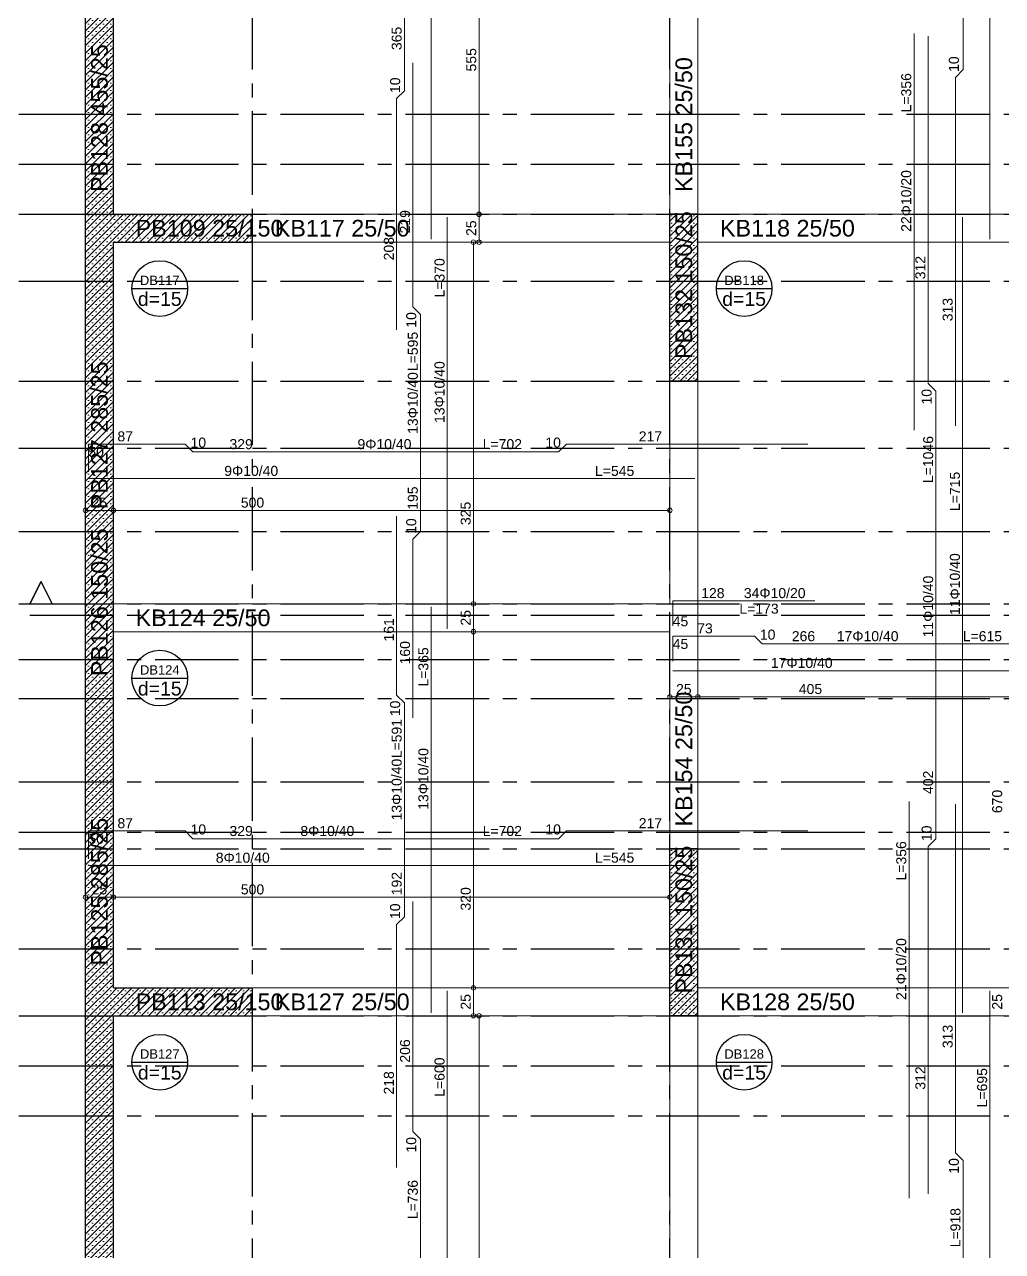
# Model space of a CAD drawing. Header units: millimetres. Extents: x 2232 to 85269, y -3593 to 5869.
# Drawn here: x 40337 to 41216, y 3690 to 4792 of the extents above; entities that cross this region are included whole.
import ezdxf

# ---------------------------------------------------------------- set-up
doc = ezdxf.new("R2010")
doc.units = ezdxf.units.MM
doc.linetypes.add('CENTER2', pattern=[112.5, 75, -12.5, 12.5, -12.5])
doc.linetypes.add('DASHDOT2', pattern=[12.7, 6.35, -3.175, 0, -3.175])
doc.layers.add('aks', color=251, linetype='DASHDOT2', lineweight=35)
for name, color, linetype in [('Donatı Topl. Uzun. Yazısı', 7, 'Continuous'), ('Donatı Uz. Yazısı', 7, 'Continuous'), ('Donatı Yazısı', 7, 'Continuous'), ('Donatı Çizgisi', 7, 'Continuous'), ('Döşeme', 7, 'Continuous'), ('Kiriş', 7, 'Continuous'), ('Panel', 7, 'Continuous'), ('Standart', 7, 'Continuous'), ('Ölçülendirme', 7, 'Continuous')]:
    doc.layers.add(name, color=color, linetype=linetype)
doc.styles.add('arial_1_18', font='arial.ttf', dxfattribs={"height": 0.2})
pattern_1 = [(45, (0, 0), (-3.314563, 3.314563), []), (45, (3.3146, 0), (-3.314563, 3.314563), [0, -4.6875])]

# ---------------------------------------------------------------- blocks, each defined once
blk = doc.blocks.new('IDE128Entity1')
at = {"layer": 'Standart', "color": 159, "linetype": 'Continuous', "lineweight": -3}
for points in [[(-40, 1195), (-50, 1175)], [(-50, 1175), (-40, 1195)], [(-30, 1175), (-40, 1195)], [(-30, 1175), (-40, 1195)], [(-50, 1175), (-30, 1175)], [(-50, 1175), (-30, 1175)]]:
    blk.add_lwpolyline(points, dxfattribs=at)
at = {"layer": 'Standart', "color": 159, "linetype": 'CENTER2', "lineweight": -3}
blk.add_lwpolyline([(-50, 1165), (3310, 1165)], dxfattribs=at)
blk = doc.blocks.new('IDE128Entity37')
at = {"layer": 'Döşeme', "color": 117, "linetype": 'Continuous', "lineweight": -3}
blk.add_lwpolyline([(566.7, 1458.3), (616.7, 1458.3)], dxfattribs=at)
blk.add_circle((591.7, 1458.3), 25, dxfattribs=at)
at = {"layer": 'Döşeme', "color": 178, "linetype": 'Continuous', "lineweight": -3, "style": 'arial_1_18'}
blk.add_text('DB118', height=8.33, dxfattribs=at).set_placement((573.9, 1461.5))
at = {"layer": 'Döşeme', "color": 164, "linetype": 'Continuous', "lineweight": -3, "style": 'arial_1_18'}
blk.add_text('d=15', height=12.5, dxfattribs=at).set_placement((572, 1442.7))
blk = doc.blocks.new('IDE128Entity52')
at = {"layer": 'Döşeme', "color": 117, "linetype": 'Continuous', "lineweight": -3}
blk.add_lwpolyline([(566.7, 763.3), (616.7, 763.3)], dxfattribs=at)
blk.add_circle((591.7, 763.3), 25, dxfattribs=at)
at = {"layer": 'Döşeme', "color": 178, "linetype": 'Continuous', "lineweight": -3, "style": 'arial_1_18'}
blk.add_text('DB128', height=8.33, dxfattribs=at).set_placement((573.9, 766.5))
at = {"layer": 'Döşeme', "color": 164, "linetype": 'Continuous', "lineweight": -3, "style": 'arial_1_18'}
blk.add_text('d=15', height=12.5, dxfattribs=at).set_placement((572, 747.7))
blk = doc.blocks.new('IDE128Entity53')
at = {"layer": 'Döşeme', "color": 117, "linetype": 'Continuous', "lineweight": -3}
blk.add_lwpolyline([(41.7, 763.3), (91.7, 763.3)], dxfattribs=at)
blk.add_circle((66.7, 763.3), 25, dxfattribs=at)
at = {"layer": 'Döşeme', "color": 178, "linetype": 'Continuous', "lineweight": -3, "style": 'arial_1_18'}
blk.add_text('DB127', height=8.33, dxfattribs=at).set_placement((48.9, 766.5))
at = {"layer": 'Döşeme', "color": 164, "linetype": 'Continuous', "lineweight": -3, "style": 'arial_1_18'}
blk.add_text('d=15', height=12.5, dxfattribs=at).set_placement((47, 747.7))
blk = doc.blocks.new('IDE128Entity54')
at = {"layer": 'Döşeme', "color": 117, "linetype": 'Continuous', "lineweight": -3}
blk.add_lwpolyline([(41.7, 1108.3), (91.7, 1108.3)], dxfattribs=at)
blk.add_circle((66.7, 1108.3), 25, dxfattribs=at)
at = {"layer": 'Döşeme', "color": 178, "linetype": 'Continuous', "lineweight": -3, "style": 'arial_1_18'}
blk.add_text('DB124', height=8.33, dxfattribs=at).set_placement((48.9, 1111.5))
at = {"layer": 'Döşeme', "color": 164, "linetype": 'Continuous', "lineweight": -3, "style": 'arial_1_18'}
blk.add_text('d=15', height=12.5, dxfattribs=at).set_placement((47, 1092.7))
blk = doc.blocks.new('IDE128Entity55')
at = {"layer": 'Döşeme', "color": 117, "linetype": 'Continuous', "lineweight": -3}
blk.add_lwpolyline([(41.7, 1458.3), (91.7, 1458.3)], dxfattribs=at)
blk.add_circle((66.7, 1458.3), 25, dxfattribs=at)
at = {"layer": 'Döşeme', "color": 178, "linetype": 'Continuous', "lineweight": -3, "style": 'arial_1_18'}
blk.add_text('DB117', height=8.33, dxfattribs=at).set_placement((48.9, 1461.5))
at = {"layer": 'Döşeme', "color": 164, "linetype": 'Continuous', "lineweight": -3, "style": 'arial_1_18'}
blk.add_text('d=15', height=12.5, dxfattribs=at).set_placement((47, 1442.7))
blk = doc.blocks.new('IDE128Entity153')
at = {"layer": 'Kiriş', "color": 4, "linetype": 'Continuous', "lineweight": 5}
blk.add_lwpolyline([(150, 1500), (525, 1500)], dxfattribs=at)
blk = doc.blocks.new('IDE128Entity154')
at = {"layer": 'Kiriş', "color": 4, "linetype": 'Continuous', "lineweight": 5}
blk.add_lwpolyline([(150, 1525), (525, 1525)], dxfattribs=at)
blk = doc.blocks.new('IDE128Entity155')
at = {"layer": 'Kiriş', "color": 159, "linetype": 'Continuous', "lineweight": 5, "style": 'arial_1_18'}
blk.add_text('KB117 25/50', height=15, dxfattribs=at).set_placement((170, 1505))
blk = doc.blocks.new('IDE128Entity156')
at = {"layer": 'Kiriş', "color": 4, "linetype": 'Continuous', "lineweight": 5}
blk.add_lwpolyline([(25, 1150), (525, 1150)], dxfattribs=at)
blk = doc.blocks.new('IDE128Entity157')
at = {"layer": 'Kiriş', "color": 4, "linetype": 'Continuous', "lineweight": 5}
blk.add_lwpolyline([(25, 1175), (525, 1175)], dxfattribs=at)
blk = doc.blocks.new('IDE128Entity158')
at = {"layer": 'Kiriş', "color": 159, "linetype": 'Continuous', "lineweight": 5, "style": 'arial_1_18'}
blk.add_text('KB124 25/50', height=15, dxfattribs=at).set_placement((45, 1155))
blk = doc.blocks.new('IDE128Entity174')
at = {"layer": 'Kiriş', "color": 4, "linetype": 'Continuous', "lineweight": 5}
blk.add_lwpolyline([(550, 1500), (850, 1500)], dxfattribs=at)
blk = doc.blocks.new('IDE128Entity175')
at = {"layer": 'Kiriş', "color": 4, "linetype": 'Continuous', "lineweight": 5}
blk.add_lwpolyline([(550, 1525), (850, 1525)], dxfattribs=at)
blk = doc.blocks.new('IDE128Entity176')
at = {"layer": 'Kiriş', "color": 159, "linetype": 'Continuous', "lineweight": 5, "style": 'arial_1_18'}
blk.add_text('KB118 25/50', height=15, dxfattribs=at).set_placement((570, 1505))
blk = doc.blocks.new('IDE128Entity186')
at = {"layer": 'Kiriş', "color": 4, "linetype": 'Continuous', "lineweight": 5}
blk.add_lwpolyline([(550, 805), (850, 805)], dxfattribs=at)
blk = doc.blocks.new('IDE128Entity187')
at = {"layer": 'Kiriş', "color": 4, "linetype": 'Continuous', "lineweight": 5}
blk.add_lwpolyline([(550, 830), (850, 830)], dxfattribs=at)
blk = doc.blocks.new('IDE128Entity188')
at = {"layer": 'Kiriş', "color": 159, "linetype": 'Continuous', "lineweight": 5, "style": 'arial_1_18'}
blk.add_text('KB128 25/50', height=15, dxfattribs=at).set_placement((570, 810))
blk = doc.blocks.new('IDE128Entity189')
at = {"layer": 'Kiriş', "color": 4, "linetype": 'Continuous', "lineweight": 5}
blk.add_lwpolyline([(150, 805), (525, 805)], dxfattribs=at)
blk = doc.blocks.new('IDE128Entity190')
at = {"layer": 'Kiriş', "color": 4, "linetype": 'Continuous', "lineweight": 5}
blk.add_lwpolyline([(150, 830), (525, 830)], dxfattribs=at)
blk = doc.blocks.new('IDE128Entity191')
at = {"layer": 'Kiriş', "color": 159, "linetype": 'Continuous', "lineweight": 5, "style": 'arial_1_18'}
blk.add_text('KB127 25/50', height=15, dxfattribs=at).set_placement((170, 810))
blk = doc.blocks.new('IDE128Entity192')
at = {"layer": 'Kiriş', "color": 4, "linetype": 'Continuous', "lineweight": 5}
blk.add_lwpolyline([(550, 280), (550, 805)], dxfattribs=at)
blk = doc.blocks.new('IDE128Entity193')
at = {"layer": 'Kiriş', "color": 4, "linetype": 'Continuous', "lineweight": 5}
blk.add_lwpolyline([(525, 280), (525, 805)], dxfattribs=at)
blk = doc.blocks.new('IDE128Entity195')
at = {"layer": 'Kiriş', "color": 4, "linetype": 'Continuous', "lineweight": 5}
blk.add_lwpolyline([(550, 955), (550, 1375)], dxfattribs=at)
blk = doc.blocks.new('IDE128Entity196')
at = {"layer": 'Kiriş', "color": 4, "linetype": 'Continuous', "lineweight": 5}
blk.add_lwpolyline([(525, 955), (525, 1150)], dxfattribs=at)
blk = doc.blocks.new('IDE128Entity197')
at = {"layer": 'Kiriş', "color": 4, "linetype": 'Continuous', "lineweight": 5}
blk.add_lwpolyline([(525, 1175), (525, 1375)], dxfattribs=at)
blk = doc.blocks.new('IDE128Entity198')
at = {"layer": 'Kiriş', "color": 159, "linetype": 'Continuous', "lineweight": 5, "style": 'arial_1_18'}
blk.add_text('KB154 25/50', height=15, rotation=90, dxfattribs=at).set_placement((545, 975))
blk = doc.blocks.new('IDE128Entity199')
at = {"layer": 'Kiriş', "color": 4, "linetype": 'Continuous', "lineweight": 5}
blk.add_lwpolyline([(550, 1525), (550, 2050)], dxfattribs=at)
blk = doc.blocks.new('IDE128Entity200')
at = {"layer": 'Kiriş', "color": 4, "linetype": 'Continuous', "lineweight": 5}
blk.add_lwpolyline([(525, 1525), (525, 2050)], dxfattribs=at)
blk = doc.blocks.new('IDE128Entity201')
at = {"layer": 'Kiriş', "color": 159, "linetype": 'Continuous', "lineweight": 5, "style": 'arial_1_18'}
blk.add_text('KB155 25/50', height=15, rotation=90, dxfattribs=at).set_placement((545, 1545))
blk = doc.blocks.new('IDE128Entity273')
at = {"layer": 'Panel', "linetype": 'Continuous', "lineweight": 5}
h = blk.add_hatch(dxfattribs=at)
h.set_pattern_fill('SACNCR', color=163, scale=50, style=0)
h.set_pattern_definition(pattern_1)
h.paths.add_polyline_path([(525, 1375), (525, 1525), (550, 1525), (550, 1375)])
blk = doc.blocks.new('IDE128Entity274')
at = {"layer": 'Panel', "color": 164, "linetype": 'Continuous', "lineweight": -3}
blk.add_lwpolyline([(550, 1375), (525, 1375)], dxfattribs=at)
blk = doc.blocks.new('IDE128Entity275')
at = {"layer": 'Panel', "color": 164, "linetype": 'Continuous', "lineweight": -3}
blk.add_lwpolyline([(550, 1375), (550, 1525)], dxfattribs=at)
blk = doc.blocks.new('IDE128Entity276')
at = {"layer": 'Panel', "color": 164, "linetype": 'Continuous', "lineweight": -3}
blk.add_lwpolyline([(550, 1525), (525, 1525)], dxfattribs=at)
blk = doc.blocks.new('IDE128Entity277')
at = {"layer": 'Panel', "color": 164, "linetype": 'Continuous', "lineweight": -3}
blk.add_lwpolyline([(525, 1375), (525, 1525)], dxfattribs=at)
blk = doc.blocks.new('IDE128Entity278')
at = {"layer": 'Panel', "color": 159, "linetype": 'Continuous', "lineweight": -3, "style": 'arial_1_18'}
blk.add_text('PB132 150/25', height=15, rotation=90, dxfattribs=at).set_placement((545, 1395))
blk = doc.blocks.new('IDE128Entity289')
at = {"layer": 'Panel', "linetype": 'Continuous', "lineweight": 5}
h = blk.add_hatch(dxfattribs=at)
h.set_pattern_fill('SACNCR', color=163, scale=50, style=0)
h.set_pattern_definition(pattern_1)
h.paths.add_polyline_path([(150, 1500), (25, 1500), (16.7, 1516.7), (25, 1525), (150, 1525)])
blk = doc.blocks.new('IDE128Entity290')
at = {"layer": 'Panel', "color": 164, "linetype": 'Continuous', "lineweight": -3}
blk.add_lwpolyline([(25, 1500), (150, 1500)], dxfattribs=at)
blk = doc.blocks.new('IDE128Entity291')
at = {"layer": 'Panel', "color": 164, "linetype": 'Continuous', "lineweight": -3}
blk.add_lwpolyline([(150, 1500), (150, 1525)], dxfattribs=at)
blk = doc.blocks.new('IDE128Entity292')
at = {"layer": 'Panel', "color": 164, "linetype": 'Continuous', "lineweight": -3}
blk.add_lwpolyline([(25, 1525), (150, 1525)], dxfattribs=at)
blk = doc.blocks.new('IDE128Entity293')
at = {"layer": 'Panel', "color": 159, "linetype": 'Continuous', "lineweight": -3, "style": 'arial_1_18'}
blk.add_text('PB109 25/150', height=15, dxfattribs=at).set_placement((45, 1505))
blk = doc.blocks.new('IDE128Entity294')
at = {"layer": 'aks', "color": 251, "linetype": 'CENTER2', "lineweight": -3}
blk.add_lwpolyline([(-734.8, 1175), (-50, 1175)], dxfattribs=at)
blk = doc.blocks.new('IDE128Entity296')
at = {"layer": 'aks', "color": 251, "linetype": 'CENTER2', "lineweight": -3}
blk.add_lwpolyline([(-50, 1175), (3260, 1175)], dxfattribs=at)
blk = doc.blocks.new('IDE128Entity301')
at = {"layer": 'Panel', "linetype": 'Continuous', "lineweight": 5}
h = blk.add_hatch(dxfattribs=at)
h.set_pattern_fill('SACNCR', color=163, scale=50, style=0)
h.set_pattern_definition(pattern_1)
h.paths.add_polyline_path([(25, 1090), (0, 1090), (0, 1240), (25, 1240)])
blk = doc.blocks.new('IDE128Entity302')
at = {"layer": 'Panel', "color": 164, "linetype": 'Continuous', "lineweight": -3}
blk.add_lwpolyline([(25, 1090), (25, 1240)], dxfattribs=at)
blk = doc.blocks.new('IDE128Entity303')
at = {"layer": 'Panel', "color": 164, "linetype": 'Continuous', "lineweight": -3}
blk.add_lwpolyline([(0, 1090), (0, 1240)], dxfattribs=at)
blk = doc.blocks.new('IDE128Entity304')
at = {"layer": 'Panel', "color": 159, "linetype": 'Continuous', "lineweight": -3, "style": 'arial_1_18'}
blk.add_text('PB126 150/25', height=15, rotation=90, dxfattribs=at).set_placement((20, 1110))
blk = doc.blocks.new('IDE128Entity305')
at = {"layer": 'Panel', "linetype": 'Continuous', "lineweight": 5}
h = blk.add_hatch(dxfattribs=at)
h.set_pattern_fill('SACNCR', color=163, scale=50, style=0)
h.set_pattern_definition(pattern_1)
h.paths.add_polyline_path([(150, 805), (25, 805), (16.7, 813.3), (25, 830), (150, 830)])
blk = doc.blocks.new('IDE128Entity306')
at = {"layer": 'Panel', "color": 164, "linetype": 'Continuous', "lineweight": -3}
blk.add_lwpolyline([(25, 805), (150, 805)], dxfattribs=at)
blk = doc.blocks.new('IDE128Entity307')
at = {"layer": 'Panel', "color": 164, "linetype": 'Continuous', "lineweight": -3}
blk.add_lwpolyline([(150, 805), (150, 830)], dxfattribs=at)
blk = doc.blocks.new('IDE128Entity308')
at = {"layer": 'Panel', "color": 164, "linetype": 'Continuous', "lineweight": -3}
blk.add_lwpolyline([(25, 830), (150, 830)], dxfattribs=at)
blk = doc.blocks.new('IDE128Entity309')
at = {"layer": 'Panel', "color": 159, "linetype": 'Continuous', "lineweight": -3, "style": 'arial_1_18'}
blk.add_text('PB113 25/150', height=15, dxfattribs=at).set_placement((45, 810))
blk = doc.blocks.new('IDE128Entity310')
at = {"layer": 'Panel', "linetype": 'Continuous', "lineweight": 5}
h = blk.add_hatch(dxfattribs=at)
h.set_pattern_fill('SACNCR', color=163, scale=50, style=0)
h.set_pattern_definition(pattern_1)
h.paths.add_polyline_path([(525, 805), (525, 955), (550, 955), (550, 805)])
blk = doc.blocks.new('IDE128Entity311')
at = {"layer": 'Panel', "color": 164, "linetype": 'Continuous', "lineweight": -3}
blk.add_lwpolyline([(550, 805), (525, 805)], dxfattribs=at)
blk = doc.blocks.new('IDE128Entity312')
at = {"layer": 'Panel', "color": 164, "linetype": 'Continuous', "lineweight": -3}
blk.add_lwpolyline([(550, 805), (550, 955)], dxfattribs=at)
blk = doc.blocks.new('IDE128Entity313')
at = {"layer": 'Panel', "color": 164, "linetype": 'Continuous', "lineweight": -3}
blk.add_lwpolyline([(550, 955), (525, 955)], dxfattribs=at)
blk = doc.blocks.new('IDE128Entity314')
at = {"layer": 'Panel', "color": 164, "linetype": 'Continuous', "lineweight": -3}
blk.add_lwpolyline([(525, 805), (525, 955)], dxfattribs=at)
blk = doc.blocks.new('IDE128Entity315')
at = {"layer": 'Panel', "color": 159, "linetype": 'Continuous', "lineweight": -3, "style": 'arial_1_18'}
blk.add_text('PB131 150/25', height=15, rotation=90, dxfattribs=at).set_placement((545, 825))
blk = doc.blocks.new('IDE128Entity428')
at = {"layer": 'aks', "color": 251, "linetype": 'CENTER2', "lineweight": -3}
blk.add_lwpolyline([(-734.8, 1615), (-50, 1615)], dxfattribs=at)
blk = doc.blocks.new('IDE128Entity430')
at = {"layer": 'aks', "color": 251, "linetype": 'CENTER2', "lineweight": -3}
blk.add_lwpolyline([(-50, 1615), (3260, 1615)], dxfattribs=at)
blk = doc.blocks.new('IDE128Entity435')
at = {"layer": 'aks', "color": 251, "linetype": 'CENTER2', "lineweight": -3}
blk.add_lwpolyline([(-734.8, 1465), (-50, 1465)], dxfattribs=at)
blk = doc.blocks.new('IDE128Entity437')
at = {"layer": 'aks', "color": 251, "linetype": 'CENTER2', "lineweight": -3}
blk.add_lwpolyline([(-50, 1465), (3260, 1465)], dxfattribs=at)
blk = doc.blocks.new('IDE128Entity442')
at = {"layer": 'aks', "color": 251, "linetype": 'CENTER2', "lineweight": -3}
blk.add_lwpolyline([(-734.8, 1570), (-50, 1570)], dxfattribs=at)
blk = doc.blocks.new('IDE128Entity444')
at = {"layer": 'aks', "color": 251, "linetype": 'CENTER2', "lineweight": -3}
blk.add_lwpolyline([(-50, 1570), (3260, 1570)], dxfattribs=at)
blk = doc.blocks.new('IDE128Entity449')
at = {"layer": 'aks', "color": 251, "linetype": 'CENTER2', "lineweight": -3}
blk.add_lwpolyline([(-734.8, 1315), (-50, 1315)], dxfattribs=at)
blk = doc.blocks.new('IDE128Entity451')
at = {"layer": 'aks', "color": 251, "linetype": 'CENTER2', "lineweight": -3}
blk.add_lwpolyline([(-50, 1315), (3260, 1315)], dxfattribs=at)
blk = doc.blocks.new('IDE128Entity456')
at = {"layer": 'aks', "color": 251, "linetype": 'CENTER2', "lineweight": -3}
blk.add_lwpolyline([(-734.8, 1525), (-50, 1525)], dxfattribs=at)
blk = doc.blocks.new('IDE128Entity458')
at = {"layer": 'aks', "color": 251, "linetype": 'CENTER2', "lineweight": -3}
blk.add_lwpolyline([(-50, 1525), (3260, 1525)], dxfattribs=at)
blk = doc.blocks.new('IDE128Entity463')
at = {"layer": 'aks', "color": 251, "linetype": 'CENTER2', "lineweight": -3}
blk.add_lwpolyline([(-734.8, 1375), (-50, 1375)], dxfattribs=at)
blk = doc.blocks.new('IDE128Entity465')
at = {"layer": 'aks', "color": 251, "linetype": 'CENTER2', "lineweight": -3}
blk.add_lwpolyline([(-50, 1375), (3260, 1375)], dxfattribs=at)
blk = doc.blocks.new('IDE128Entity529')
at = {"layer": 'aks', "color": 251, "linetype": 'CENTER2', "lineweight": -3}
blk.add_lwpolyline([(-734.8, 805), (-50, 805)], dxfattribs=at)
blk = doc.blocks.new('IDE128Entity531')
at = {"layer": 'aks', "color": 251, "linetype": 'CENTER2', "lineweight": -3}
blk.add_lwpolyline([(-50, 805), (3260, 805)], dxfattribs=at)
blk = doc.blocks.new('IDE128Entity536')
at = {"layer": 'aks', "color": 251, "linetype": 'CENTER2', "lineweight": -3}
blk.add_lwpolyline([(-734.8, 955), (-50, 955)], dxfattribs=at)
blk = doc.blocks.new('IDE128Entity538')
at = {"layer": 'aks', "color": 251, "linetype": 'CENTER2', "lineweight": -3}
blk.add_lwpolyline([(-50, 955), (3260, 955)], dxfattribs=at)
blk = doc.blocks.new('IDE128Entity545')
at = {"layer": 'aks', "color": 251, "linetype": 'CENTER2', "lineweight": -3}
blk.add_lwpolyline([(150, 80), (150, 2250)], dxfattribs=at)
blk = doc.blocks.new('IDE128Entity552')
at = {"layer": 'aks', "color": 251, "linetype": 'CENTER2', "lineweight": -3}
blk.add_lwpolyline([(0, 80), (0, 2250)], dxfattribs=at)
blk = doc.blocks.new('IDE128Entity557')
at = {"layer": 'aks', "color": 251, "linetype": 'CENTER2', "lineweight": -3}
blk.add_lwpolyline([(-734.8, 760), (-50, 760)], dxfattribs=at)
blk = doc.blocks.new('IDE128Entity559')
at = {"layer": 'aks', "color": 251, "linetype": 'CENTER2', "lineweight": -3}
blk.add_lwpolyline([(-50, 760), (3260, 760)], dxfattribs=at)
blk = doc.blocks.new('IDE128Entity564')
at = {"layer": 'aks', "color": 251, "linetype": 'CENTER2', "lineweight": -3}
blk.add_lwpolyline([(-734.8, 1015), (-50, 1015)], dxfattribs=at)
blk = doc.blocks.new('IDE128Entity566')
at = {"layer": 'aks', "color": 251, "linetype": 'CENTER2', "lineweight": -3}
blk.add_lwpolyline([(-50, 1015), (3260, 1015)], dxfattribs=at)
blk = doc.blocks.new('IDE128Entity571')
at = {"layer": 'aks', "color": 251, "linetype": 'CENTER2', "lineweight": -3}
blk.add_lwpolyline([(-734.8, 1125), (-50, 1125)], dxfattribs=at)
blk = doc.blocks.new('IDE128Entity573')
at = {"layer": 'aks', "color": 251, "linetype": 'CENTER2', "lineweight": -3}
blk.add_lwpolyline([(-50, 1125), (3260, 1125)], dxfattribs=at)
blk = doc.blocks.new('IDE128Entity578')
at = {"layer": 'aks', "color": 251, "linetype": 'CENTER2', "lineweight": -3}
blk.add_lwpolyline([(-734.8, 970), (-50, 970)], dxfattribs=at)
blk = doc.blocks.new('IDE128Entity580')
at = {"layer": 'aks', "color": 251, "linetype": 'CENTER2', "lineweight": -3}
blk.add_lwpolyline([(-50, 970), (3260, 970)], dxfattribs=at)
blk = doc.blocks.new('IDE128Entity585')
at = {"layer": 'aks', "color": 251, "linetype": 'CENTER2', "lineweight": -3}
blk.add_lwpolyline([(-734.8, 715), (-50, 715)], dxfattribs=at)
blk = doc.blocks.new('IDE128Entity587')
at = {"layer": 'aks', "color": 251, "linetype": 'CENTER2', "lineweight": -3}
blk.add_lwpolyline([(-50, 715), (3260, 715)], dxfattribs=at)
blk = doc.blocks.new('IDE128Entity592')
at = {"layer": 'aks', "color": 251, "linetype": 'CENTER2', "lineweight": -3}
blk.add_lwpolyline([(-734.8, 865), (-50, 865)], dxfattribs=at)
blk = doc.blocks.new('IDE128Entity594')
at = {"layer": 'aks', "color": 251, "linetype": 'CENTER2', "lineweight": -3}
blk.add_lwpolyline([(-50, 865), (3260, 865)], dxfattribs=at)
blk = doc.blocks.new('IDE128Entity599')
at = {"layer": 'aks', "color": 251, "linetype": 'CENTER2', "lineweight": -3}
blk.add_lwpolyline([(-734.8, 1090), (-50, 1090)], dxfattribs=at)
blk = doc.blocks.new('IDE128Entity601')
at = {"layer": 'aks', "color": 251, "linetype": 'CENTER2', "lineweight": -3}
blk.add_lwpolyline([(-50, 1090), (3260, 1090)], dxfattribs=at)
blk = doc.blocks.new('IDE128Entity606')
at = {"layer": 'aks', "color": 251, "linetype": 'CENTER2', "lineweight": -3}
blk.add_lwpolyline([(-734.8, 1240), (-50, 1240)], dxfattribs=at)
blk = doc.blocks.new('IDE128Entity608')
at = {"layer": 'aks', "color": 251, "linetype": 'CENTER2', "lineweight": -3}
blk.add_lwpolyline([(-50, 1240), (3260, 1240)], dxfattribs=at)
blk = doc.blocks.new('IDE128Entity615')
at = {"layer": 'aks', "color": 251, "linetype": 'CENTER2', "lineweight": -3}
blk.add_lwpolyline([(525, 80), (525, 2250)], dxfattribs=at)
blk = doc.blocks.new('IDE128Entity779')
at = {"layer": 'Panel', "linetype": 'Continuous', "lineweight": 5}
h = blk.add_hatch(dxfattribs=at)
h.set_pattern_fill('SACNCR', color=163, scale=50, style=0)
h.set_pattern_definition(pattern_1)
h.paths.add_polyline_path([(25, 805), (25, 375), (0, 375), (0, 805), (16.7, 813.3)])
blk = doc.blocks.new('IDE128Entity780')
at = {"layer": 'Panel', "color": 164, "linetype": 'Continuous', "lineweight": -3}
blk.add_lwpolyline([(25, 375), (25, 805)], dxfattribs=at)
blk = doc.blocks.new('IDE128Entity781')
at = {"layer": 'Panel', "color": 164, "linetype": 'Continuous', "lineweight": -3}
blk.add_lwpolyline([(0, 375), (0, 805)], dxfattribs=at)
blk = doc.blocks.new('IDE128Entity783')
at = {"layer": 'Panel', "linetype": 'Continuous', "lineweight": 5}
h = blk.add_hatch(dxfattribs=at)
h.set_pattern_fill('SACNCR', color=163, scale=50, style=0)
h.set_pattern_definition(pattern_1)
h.paths.add_polyline_path([(25, 830), (16.7, 813.3), (0, 805), (0, 1090), (25, 1090)])
blk = doc.blocks.new('IDE128Entity784')
at = {"layer": 'Panel', "color": 164, "linetype": 'Continuous', "lineweight": -3}
blk.add_lwpolyline([(25, 830), (25, 1090)], dxfattribs=at)
blk = doc.blocks.new('IDE128Entity785')
at = {"layer": 'Panel', "color": 164, "linetype": 'Continuous', "lineweight": -3}
blk.add_lwpolyline([(0, 805), (0, 1090)], dxfattribs=at)
blk = doc.blocks.new('IDE128Entity786')
at = {"layer": 'Panel', "color": 159, "linetype": 'Continuous', "lineweight": -3, "style": 'arial_1_18'}
blk.add_text('PB125 285/25', height=15, rotation=90, dxfattribs=at).set_placement((20, 850))
blk = doc.blocks.new('IDE128Entity787')
at = {"layer": 'Panel', "linetype": 'Continuous', "lineweight": 5}
h = blk.add_hatch(dxfattribs=at)
h.set_pattern_fill('SACNCR', color=163, scale=50, style=0)
h.set_pattern_definition(pattern_1)
h.paths.add_polyline_path([(25, 1525), (16.7, 1516.7), (0, 1525), (0, 1955), (25, 1955)])
blk = doc.blocks.new('IDE128Entity788')
at = {"layer": 'Panel', "color": 164, "linetype": 'Continuous', "lineweight": -3}
blk.add_lwpolyline([(25, 1525), (25, 1955)], dxfattribs=at)
blk = doc.blocks.new('IDE128Entity789')
at = {"layer": 'Panel', "color": 164, "linetype": 'Continuous', "lineweight": -3}
blk.add_lwpolyline([(0, 1525), (0, 1955)], dxfattribs=at)
blk = doc.blocks.new('IDE128Entity790')
at = {"layer": 'Panel', "color": 159, "linetype": 'Continuous', "lineweight": -3, "style": 'arial_1_18'}
blk.add_text('PB128 455/25', height=15, rotation=90, dxfattribs=at).set_placement((20, 1545))
blk = doc.blocks.new('IDE128Entity791')
at = {"layer": 'Panel', "linetype": 'Continuous', "lineweight": 5}
h = blk.add_hatch(dxfattribs=at)
h.set_pattern_fill('SACNCR', color=163, scale=50, style=0)
h.set_pattern_definition(pattern_1)
h.paths.add_polyline_path([(16.7, 1516.7), (25, 1500), (25, 1240), (0, 1240), (0, 1525)])
blk = doc.blocks.new('IDE128Entity792')
at = {"layer": 'Panel', "color": 164, "linetype": 'Continuous', "lineweight": -3}
blk.add_lwpolyline([(25, 1240), (25, 1500)], dxfattribs=at)
blk = doc.blocks.new('IDE128Entity793')
at = {"layer": 'Panel', "color": 164, "linetype": 'Continuous', "lineweight": -3}
blk.add_lwpolyline([(0, 1240), (0, 1525)], dxfattribs=at)
blk = doc.blocks.new('IDE128Entity794')
at = {"layer": 'Panel', "color": 159, "linetype": 'Continuous', "lineweight": -3, "style": 'arial_1_18'}
blk.add_text('PB127 285/25', height=15, rotation=90, dxfattribs=at).set_placement((20, 1260))
blk = doc.blocks.new('IDE128Entity1407')
at = {"layer": 'Donatı Çizgisi', "color": 5, "linetype": 'Continuous', "lineweight": 5}
for points in [[(812.5, 1502.5), (812.5, 2197.5)], [(310.5, 1502.5), (310.5, 2102.5)], [(788.5, 1655), (788.5, 2082.1)], [(286.5, 1636), (286.5, 2000.7)], [(744.3, 1331), (744.3, 1687.5)], [(757, 1373), (757, 1685)], [(294, 1442), (294, 1661.2)], [(781.5, 1648), (788.5, 1655)], [(781.5, 1335), (781.5, 1648)], [(279.5, 1629), (286.5, 1636)], [(279.5, 1421.2), (279.5, 1629)], [(325, 1152.5), (325, 1522.5)], [(788, 807.5), (788, 1522.5)], [(301, 1435), (294, 1442)], [(301, 1240), (301, 1435)], [(764, 1366), (757, 1373)], [(764, 964), (764, 1366)], [(2.5, 1293.5), (2.5, 1318.5)], [(2.5, 1318.5), (89.4, 1318.5)], [(89.4, 1318.5), (96.4, 1311.5)], [(425, 1311.5), (432, 1318.5)], [(432, 1318.5), (648.8, 1318.5)], [(96.4, 1311.5), (425, 1311.5)], [(2.5, 1287.5), (547.5, 1287.5)], [(279.5, 1093), (279.5, 1253.7)], [(294, 1233), (301, 1240)], [(294, 1072.5), (294, 1233)], [(310.5, 807.5), (310.5, 1172.5)], [(527.5, 1155.2), (527.5, 1177.7)], [(527.5, 1177.7), (655.3, 1177.7)], [(527.5, 1123.5), (527.5, 1146)], [(527.5, 1146), (600.9, 1146)], [(600.9, 1146), (607.9, 1139)], [(607.9, 1139), (874, 1139)], [(527.5, 1115), (977.5, 1115)], [(286.5, 1086), (279.5, 1093)], [(286.5, 894), (286.5, 1086)], [(739.8, 641), (739.8, 997.5)], [(781.5, 682), (781.5, 995)], [(2.5, 946), (2.5, 971)], [(2.5, 971), (89.4, 971)], [(89.4, 971), (96.4, 964)], [(425, 964), (432, 971)], [(432, 971), (648.8, 971)], [(96.4, 964), (425, 964)], [(757, 957), (764, 964)], [(757, 645), (757, 957)], [(2.5, 940), (547.5, 940)], [(294, 701), (294, 907.5)], [(279.5, 887), (286.5, 894)], [(279.5, 668.7), (279.5, 887)], [(325, 227.5), (325, 827.5)], [(812.5, 132.5), (812.5, 827.5)], [(301, 694), (294, 701)], [(301, 329.3), (301, 694)], [(788.5, 675), (781.5, 682)], [(788.5, 247.9), (788.5, 675)]]:
    blk.add_lwpolyline(points, dxfattribs=at)
at = {"layer": 'Donatı Topl. Uzun. Yazısı', "color": 1, "linetype": 'Continuous', "lineweight": 5, "style": 'arial_1_18'}
for s, p in [('L=356', (741.8, 1616.5)), ('L=370', (322.5, 1450.2)), ('L=595', (298.5, 1384.1)), ('L=1046', (761.5, 1283.5)), ('L=715', (785.5, 1258.4)), ('L=365', (308, 1100.7)), ('L=591', (284, 1036.3)), ('L=356', (737.3, 926.5)), ('L=600', (322.5, 732.2)), ('L=695', (810, 722.7)), ('L=736', (298.5, 622.2)), ('L=918', (786, 597))]:
    blk.add_text(s, height=9, rotation=90, dxfattribs=at).set_placement(p)
for s, p in [('L=702', (356.8, 1314)), ('L=545', (457.7, 1290)), ('L=173', (587.4, 1166.2)), ('L=615', (788.1, 1141.5)), ('L=702', (356.8, 966.5)), ('L=545', (457.7, 942.5))]:
    blk.add_text(s, height=9, dxfattribs=at).set_placement(p)
at = {"layer": 'Donatı Uz. Yazısı', "color": 5, "linetype": 'Continuous', "lineweight": 5, "style": 'arial_1_18'}
for s, p in [('365', (284, 1672.5)), ('10', (784.6, 1652.9)), ('10', (282.6, 1633.9)), ('219', (291.5, 1507.8)), ('208', (277, 1483.6)), ('312', (754.5, 1466.6)), ('313', (779, 1428.9)), ('10', (297.1, 1423.1)), ('10', (760.1, 1354.1)), ('195', (298.5, 1259.5)), ('10', (297.1, 1237.9)), ('161', (277, 1141.2)), ('160', (291.5, 1120.6)), ('10', (282.6, 1074.1)), ('402', (761.5, 1004.2)), ('10', (760.1, 961.9)), ('192', (284, 913.2)), ('10', (282.6, 891.9)), ('313', (779, 775.9)), ('206', (291.5, 762.9)), ('218', (277, 734.2)), ('312', (754.5, 738.6)), ('10', (297.1, 682.1)), ('10', (784.6, 663.1))]:
    blk.add_text(s, height=9, rotation=90, dxfattribs=at).set_placement(p)
for s, p in [('87', (28.6, 1321)), ('10', (94.3, 1315.4)), ('329', (129.3, 1314)), ('10', (413.1, 1315.4)), ('217', (497, 1321)), ('50', (2.5, 1307)), ('128', (553.1, 1180.2)), ('45', (527.5, 1154.9)), ('73', (549.5, 1148.5)), ('10', (605.8, 1142.9)), ('266', (634.5, 1141.5)), ('45', (527.5, 1134.5)), ('87', (28.6, 973.5)), ('217', (497, 973.5)), ('10', (94.3, 967.9)), ('329', (129.3, 966.5)), ('10', (413.1, 967.9)), ('50', (2.5, 959.5))]:
    blk.add_text(s, height=9, dxfattribs=at).set_placement(p)
at = {"layer": 'Donatı Yazısı', "color": 5, "linetype": 'Continuous', "lineweight": 5, "style": 'arial_1_18'}
for s, p in [('22Φ10/20', (741.8, 1509.2)), ('13Φ10/40', (322.5, 1337.5)), ('13Φ10/40', (298.5, 1327.7)), ('11Φ10/40', (785.5, 1165)), ('11Φ10/40', (761.5, 1144.9)), ('13Φ10/40', (308, 990)), ('13Φ10/40', (284, 980.4)), ('21Φ10/20', (737.3, 819.2))]:
    blk.add_text(s, height=9, rotation=90, dxfattribs=at).set_placement(p)
for s, p in [('9Φ10/40', (244.3, 1314)), ('9Φ10/40', (124.6, 1290)), ('34Φ10/20', (591.4, 1180.2)), ('17Φ10/40', (674.9, 1141.5)), ('17Φ10/40', (615.7, 1117.5)), ('8Φ10/40', (193, 966.5)), ('8Φ10/40', (117, 942.5))]:
    blk.add_text(s, height=9, dxfattribs=at).set_placement(p)
blk = doc.blocks.new('IDE128Entity1408')
at = {"layer": 'Ölçülendirme', "color": 1, "linetype": 'Continuous', "lineweight": 5}
for points in [[(353.5, 1500), (353.5, 2105)], [(348.5, 1150), (348.5, 1500)], [(0, 1259), (525, 1259)], [(348.5, 805), (348.5, 1150)], [(525, 1091.5), (955, 1091.5)], [(0, 911.5), (525, 911.5)], [(353.5, 225), (353.5, 805)]]:
    blk.add_lwpolyline(points, dxfattribs=at)
for centre in [(353.5, 1525), (348.5, 1500), (353.5, 1500), (0, 1259), (25, 1259), (525, 1259), (348.5, 1175), (348.5, 1150), (348.5, 1150), (525, 1091.5), (550, 1091.5), (0, 911.5), (25, 911.5), (525, 911.5), (348.5, 830), (348.5, 805), (353.5, 805)]:
    blk.add_circle(centre, 2, dxfattribs=at)
at = {"layer": 'Ölçülendirme', "color": 1, "linetype": 'Continuous', "lineweight": 5, "style": 'arial_1_18'}
for s, p in [('555', (351, 1653.3)), ('25', (351, 1505.5)), ('325', (346, 1245.8)), ('25', (346, 1155.5)), ('670', (823.5, 987)), ('320', (346, 899.5)), ('25', (346, 810.5)), ('25', (823.5, 810.5))]:
    blk.add_text(s, height=9, rotation=90, dxfattribs=at).set_placement(p)
for s, p in [('25', (5.5, 1261.5)), ('500', (139.5, 1261.5)), ('25', (530.5, 1094)), ('405', (640.8, 1094)), ('25', (5.5, 914)), ('500', (139.5, 914))]:
    blk.add_text(s, height=9, dxfattribs=at).set_placement(p)

msp = doc.modelspace()

# ---------------------------------------------------------------- block references
at = {"layer": 'aks'}
for name in ['IDE128Entity552', 'IDE128Entity545', 'IDE128Entity615', 'IDE128Entity428', 'IDE128Entity430', 'IDE128Entity442', 'IDE128Entity444', 'IDE128Entity456', 'IDE128Entity458', 'IDE128Entity435', 'IDE128Entity437', 'IDE128Entity463', 'IDE128Entity465', 'IDE128Entity449', 'IDE128Entity451', 'IDE128Entity606', 'IDE128Entity608', 'IDE128Entity294', 'IDE128Entity296', 'IDE128Entity571', 'IDE128Entity573', 'IDE128Entity599', 'IDE128Entity601', 'IDE128Entity564', 'IDE128Entity566', 'IDE128Entity578', 'IDE128Entity580', 'IDE128Entity536', 'IDE128Entity538', 'IDE128Entity592', 'IDE128Entity594', 'IDE128Entity529', 'IDE128Entity531', 'IDE128Entity557', 'IDE128Entity559', 'IDE128Entity585', 'IDE128Entity587']:
    msp.add_blockref(name, (40391.8, 3097), dxfattribs=at)
at = {"layer": 'Döşeme'}
for name in ['IDE128Entity55', 'IDE128Entity37', 'IDE128Entity54', 'IDE128Entity53', 'IDE128Entity52']:
    msp.add_blockref(name, (40391.8, 3097), dxfattribs=at)
at = {"layer": 'Kiriş'}
for name in ['IDE128Entity200', 'IDE128Entity199', 'IDE128Entity201', 'IDE128Entity154', 'IDE128Entity175', 'IDE128Entity155', 'IDE128Entity176', 'IDE128Entity153', 'IDE128Entity174', 'IDE128Entity197', 'IDE128Entity195', 'IDE128Entity157', 'IDE128Entity158', 'IDE128Entity156', 'IDE128Entity196', 'IDE128Entity198', 'IDE128Entity190', 'IDE128Entity187', 'IDE128Entity191', 'IDE128Entity188', 'IDE128Entity189', 'IDE128Entity193', 'IDE128Entity186', 'IDE128Entity192']:
    msp.add_blockref(name, (40391.8, 3097), dxfattribs=at)
at = {"layer": 'Panel'}
for name in ['IDE128Entity787', 'IDE128Entity789', 'IDE128Entity788', 'IDE128Entity790', 'IDE128Entity791', 'IDE128Entity793', 'IDE128Entity289', 'IDE128Entity292', 'IDE128Entity291', 'IDE128Entity273', 'IDE128Entity276', 'IDE128Entity277', 'IDE128Entity278', 'IDE128Entity275', 'IDE128Entity293', 'IDE128Entity290', 'IDE128Entity792', 'IDE128Entity794', 'IDE128Entity274', 'IDE128Entity301', 'IDE128Entity303', 'IDE128Entity304', 'IDE128Entity302', 'IDE128Entity783', 'IDE128Entity785', 'IDE128Entity784', 'IDE128Entity786', 'IDE128Entity310', 'IDE128Entity313', 'IDE128Entity314', 'IDE128Entity315', 'IDE128Entity312', 'IDE128Entity305', 'IDE128Entity308', 'IDE128Entity307', 'IDE128Entity309', 'IDE128Entity779', 'IDE128Entity781', 'IDE128Entity306', 'IDE128Entity780', 'IDE128Entity311']:
    msp.add_blockref(name, (40391.8, 3097), dxfattribs=at)
at = {"layer": 'Standart'}
for name in ['IDE128Entity1408', 'IDE128Entity1407', 'IDE128Entity1']:
    msp.add_blockref(name, (40391.8, 3097), dxfattribs=at)

doc.saveas('drawing.dxf')
